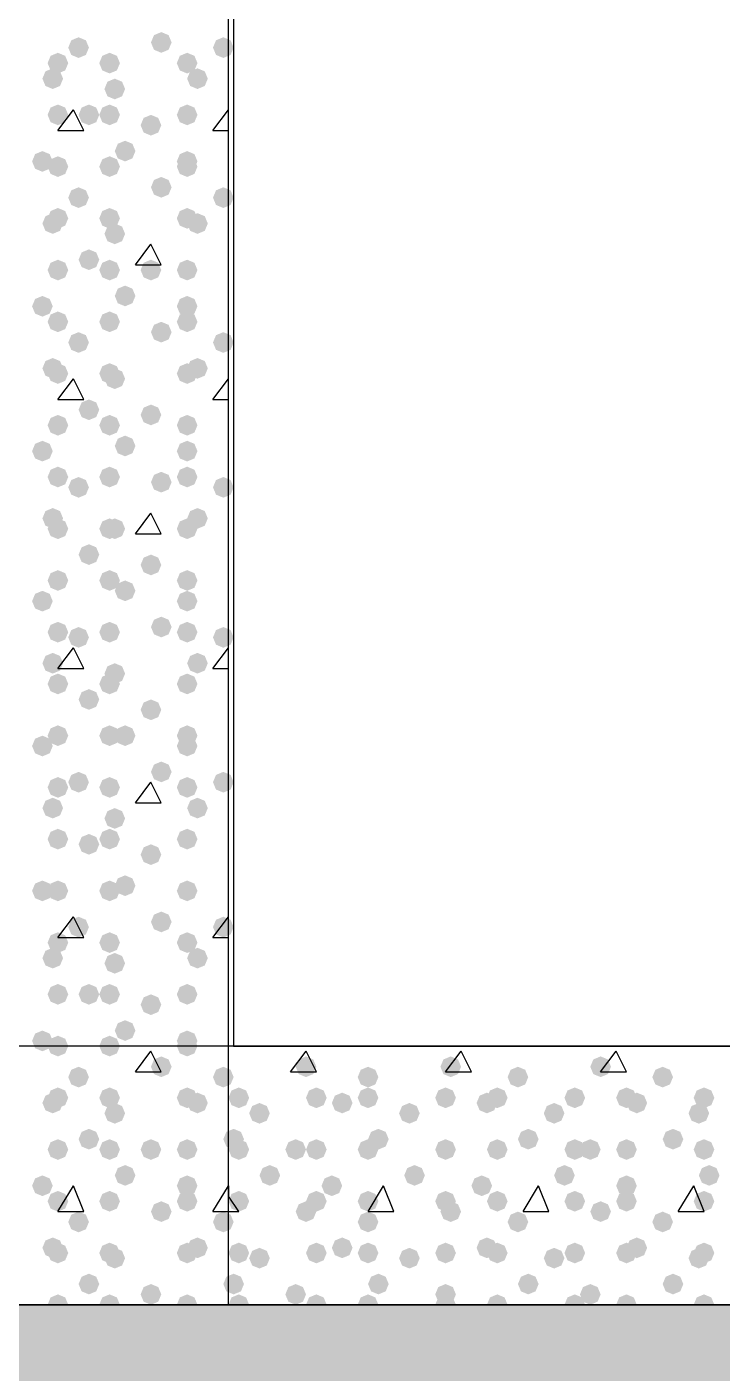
# Model space of a CAD drawing. Header units: millimetres. Extents: x 0 to 420, y 0 to 297.
# Drawn here: x 195.24 to 200.94, y 105.19 to 116.2 of the extents above; entities that cross this region are included whole.
import ezdxf

# ---------------------------------------------------------------- set-up
doc = ezdxf.new("R2010")
doc.units = ezdxf.units.MM
doc.layers.get('0').update_dxf_attribs({"linetype": 'CONTINUOUS'})

msp = doc.modelspace()

# ---------------------------------------------------------------- hatches: boundary and pattern name
at = {"true_color": 0x000008}
for points in [[(195.749333, 116.035667), (195.724463, 115.975871), (195.664667, 115.951), (195.604871, 115.975871), (195.58, 116.035667), (195.604871, 116.095462), (195.664667, 116.120333), (195.724462, 116.095463)], [(196.426667, 116.078), (196.401796, 116.018204), (196.342, 115.993333), (196.282204, 116.018204), (196.257333, 116.078), (196.282204, 116.137796), (196.342, 116.162667), (196.401796, 116.137796)], [(196.934667, 116.035667), (196.909796, 115.975871), (196.85, 115.951), (196.790204, 115.975871), (196.765333, 116.035667), (196.790204, 116.095462), (196.85, 116.120333), (196.909796, 116.095463)], [(195.58, 115.908667), (195.555129, 115.848871), (195.495333, 115.824), (195.435538, 115.848871), (195.410667, 115.908667), (195.435537, 115.968462), (195.495333, 115.993333), (195.555129, 115.968463)], [(196.003333, 115.908667), (195.978462, 115.848871), (195.918667, 115.824), (195.858871, 115.848871), (195.834, 115.908667), (195.858871, 115.968462), (195.918667, 115.993333), (195.978462, 115.968463)], [(196.638333, 115.908667), (196.613463, 115.848871), (196.553667, 115.824), (196.493871, 115.848871), (196.469, 115.908667), (196.493871, 115.968462), (196.553667, 115.993333), (196.613462, 115.968463)], [(195.537667, 115.781667), (195.512796, 115.721871), (195.453, 115.697), (195.393204, 115.721871), (195.368333, 115.781667), (195.393204, 115.841462), (195.453, 115.866333), (195.512796, 115.841463)], [(196.045667, 115.697), (196.020796, 115.637204), (195.961, 115.612333), (195.901204, 115.637204), (195.876333, 115.697), (195.901204, 115.756796), (195.961, 115.781667), (196.020796, 115.756796)], [(196.723, 115.781667), (196.698129, 115.721871), (196.638333, 115.697), (196.578537, 115.721871), (196.553667, 115.781667), (196.578537, 115.841462), (196.638333, 115.866333), (196.698129, 115.841463)], [(195.58, 115.485333), (195.555129, 115.425538), (195.495333, 115.400667), (195.435538, 115.425538), (195.410667, 115.485333), (195.435537, 115.545129), (195.495333, 115.57), (195.555129, 115.545129)], [(195.834, 115.485333), (195.809129, 115.425538), (195.749333, 115.400667), (195.689538, 115.425538), (195.664667, 115.485333), (195.689537, 115.545129), (195.749333, 115.57), (195.809129, 115.545129)], [(196.003333, 115.485333), (195.978462, 115.425538), (195.918667, 115.400667), (195.858871, 115.425538), (195.834, 115.485333), (195.858871, 115.545129), (195.918667, 115.57), (195.978462, 115.545129)], [(196.638333, 115.485333), (196.613463, 115.425538), (196.553667, 115.400667), (196.493871, 115.425538), (196.469, 115.485333), (196.493871, 115.545129), (196.553667, 115.57), (196.613462, 115.545129)], [(196.342, 115.400667), (196.317129, 115.340871), (196.257333, 115.316), (196.197538, 115.340871), (196.172667, 115.400667), (196.197537, 115.460462), (196.257333, 115.485333), (196.317129, 115.460463)], [(196.130333, 115.189), (196.105462, 115.129204), (196.045667, 115.104333), (195.985871, 115.129204), (195.961, 115.189), (195.985871, 115.248796), (196.045667, 115.273667), (196.105462, 115.248796)], [(195.453, 115.104333), (195.428129, 115.044537), (195.368333, 115.019667), (195.308538, 115.044537), (195.283667, 115.104333), (195.308537, 115.164129), (195.368333, 115.189), (195.428129, 115.164129)], [(195.58, 115.062), (195.555129, 115.002204), (195.495333, 114.977333), (195.435538, 115.002204), (195.410667, 115.062), (195.435537, 115.121796), (195.495333, 115.146667), (195.555129, 115.121796)], [(196.003333, 115.062), (195.978462, 115.002204), (195.918667, 114.977333), (195.858871, 115.002204), (195.834, 115.062), (195.858871, 115.121796), (195.918667, 115.146667), (195.978462, 115.121796)], [(196.638333, 115.104333), (196.613463, 115.044537), (196.553667, 115.019667), (196.493871, 115.044537), (196.469, 115.104333), (196.493871, 115.164129), (196.553667, 115.189), (196.613462, 115.164129)], [(196.638333, 115.062), (196.613463, 115.002204), (196.553667, 114.977333), (196.493871, 115.002204), (196.469, 115.062), (196.493871, 115.121796), (196.553667, 115.146667), (196.613462, 115.121796)], [(195.749333, 114.808), (195.724463, 114.748204), (195.664667, 114.723333), (195.604871, 114.748204), (195.58, 114.808), (195.604871, 114.867796), (195.664667, 114.892667), (195.724462, 114.867796)], [(196.426667, 114.892667), (196.401796, 114.832871), (196.342, 114.808), (196.282204, 114.832871), (196.257333, 114.892667), (196.282204, 114.952462), (196.342, 114.977333), (196.401796, 114.952463)], [(196.934667, 114.808), (196.909796, 114.748204), (196.85, 114.723333), (196.790204, 114.748204), (196.765333, 114.808), (196.790204, 114.867796), (196.85, 114.892667), (196.909796, 114.867796)], [(195.537667, 114.596333), (195.512796, 114.536537), (195.453, 114.511667), (195.393204, 114.536537), (195.368333, 114.596333), (195.393204, 114.656129), (195.453, 114.681), (195.512796, 114.656129)], [(195.58, 114.638667), (195.555129, 114.578871), (195.495333, 114.554), (195.435538, 114.578871), (195.410667, 114.638667), (195.435537, 114.698462), (195.495333, 114.723333), (195.555129, 114.698463)], [(196.003333, 114.638667), (195.978462, 114.578871), (195.918667, 114.554), (195.858871, 114.578871), (195.834, 114.638667), (195.858871, 114.698462), (195.918667, 114.723333), (195.978462, 114.698463)], [(196.638333, 114.638667), (196.613463, 114.578871), (196.553667, 114.554), (196.493871, 114.578871), (196.469, 114.638667), (196.493871, 114.698462), (196.553667, 114.723333), (196.613462, 114.698463)], [(196.723, 114.596333), (196.698129, 114.536537), (196.638333, 114.511667), (196.578537, 114.536537), (196.553667, 114.596333), (196.578537, 114.656129), (196.638333, 114.681), (196.698129, 114.656129)], [(196.045667, 114.511667), (196.020796, 114.451871), (195.961, 114.427), (195.901204, 114.451871), (195.876333, 114.511667), (195.901204, 114.571462), (195.961, 114.596333), (196.020796, 114.571463)], [(195.834, 114.3), (195.809129, 114.240204), (195.749333, 114.215333), (195.689538, 114.240204), (195.664667, 114.3), (195.689537, 114.359796), (195.749333, 114.384667), (195.809129, 114.359796)], [(195.58, 114.215333), (195.555129, 114.155538), (195.495333, 114.130667), (195.435538, 114.155538), (195.410667, 114.215333), (195.435537, 114.275129), (195.495333, 114.3), (195.555129, 114.275129)], [(196.003333, 114.215333), (195.978462, 114.155538), (195.918667, 114.130667), (195.858871, 114.155538), (195.834, 114.215333), (195.858871, 114.275129), (195.918667, 114.3), (195.978462, 114.275129)], [(196.342, 114.215333), (196.317129, 114.155538), (196.257333, 114.130667), (196.197538, 114.155538), (196.172667, 114.215333), (196.197537, 114.275129), (196.257333, 114.3), (196.317129, 114.275129)], [(196.638333, 114.215333), (196.613463, 114.155538), (196.553667, 114.130667), (196.493871, 114.155538), (196.469, 114.215333), (196.493871, 114.275129), (196.553667, 114.3), (196.613462, 114.275129)], [(196.130333, 114.003667), (196.105462, 113.943871), (196.045667, 113.919), (195.985871, 113.943871), (195.961, 114.003667), (195.985871, 114.063462), (196.045667, 114.088333), (196.105462, 114.063463)], [(195.453, 113.919), (195.428129, 113.859204), (195.368333, 113.834333), (195.308538, 113.859204), (195.283667, 113.919), (195.308537, 113.978796), (195.368333, 114.003667), (195.428129, 113.978796)], [(196.638333, 113.919), (196.613463, 113.859204), (196.553667, 113.834333), (196.493871, 113.859204), (196.469, 113.919), (196.493871, 113.978796), (196.553667, 114.003667), (196.613462, 113.978796)], [(195.58, 113.792), (195.555129, 113.732204), (195.495333, 113.707333), (195.435538, 113.732204), (195.410667, 113.792), (195.435537, 113.851796), (195.495333, 113.876667), (195.555129, 113.851796)], [(196.003333, 113.792), (195.978462, 113.732204), (195.918667, 113.707333), (195.858871, 113.732204), (195.834, 113.792), (195.858871, 113.851796), (195.918667, 113.876667), (195.978462, 113.851796)], [(196.426667, 113.707333), (196.401796, 113.647538), (196.342, 113.622667), (196.282204, 113.647538), (196.257333, 113.707333), (196.282204, 113.767129), (196.342, 113.792), (196.401796, 113.767129)], [(196.638333, 113.792), (196.613463, 113.732204), (196.553667, 113.707333), (196.493871, 113.732204), (196.469, 113.792), (196.493871, 113.851796), (196.553667, 113.876667), (196.613462, 113.851796)], [(195.749333, 113.622667), (195.724463, 113.562871), (195.664667, 113.538), (195.604871, 113.562871), (195.58, 113.622667), (195.604871, 113.682462), (195.664667, 113.707333), (195.724462, 113.682463)], [(196.934667, 113.622667), (196.909796, 113.562871), (196.85, 113.538), (196.790204, 113.562871), (196.765333, 113.622667), (196.790204, 113.682462), (196.85, 113.707333), (196.909796, 113.682463)], [(195.537667, 113.411), (195.512796, 113.351204), (195.453, 113.326333), (195.393204, 113.351204), (195.368333, 113.411), (195.393204, 113.470796), (195.453, 113.495667), (195.512796, 113.470796)], [(196.723, 113.411), (196.698129, 113.351204), (196.638333, 113.326333), (196.578537, 113.351204), (196.553667, 113.411), (196.578537, 113.470796), (196.638333, 113.495667), (196.698129, 113.470796)], [(195.58, 113.368667), (195.555129, 113.308871), (195.495333, 113.284), (195.435538, 113.308871), (195.410667, 113.368667), (195.435537, 113.428462), (195.495333, 113.453333), (195.555129, 113.428463)], [(196.003333, 113.368667), (195.978462, 113.308871), (195.918667, 113.284), (195.858871, 113.308871), (195.834, 113.368667), (195.858871, 113.428462), (195.918667, 113.453333), (195.978462, 113.428463)], [(196.045667, 113.326333), (196.020796, 113.266537), (195.961, 113.241667), (195.901204, 113.266537), (195.876333, 113.326333), (195.901204, 113.386129), (195.961, 113.411), (196.020796, 113.386129)], [(196.638333, 113.368667), (196.613463, 113.308871), (196.553667, 113.284), (196.493871, 113.308871), (196.469, 113.368667), (196.493871, 113.428462), (196.553667, 113.453333), (196.613462, 113.428463)], [(195.834, 113.072333), (195.809129, 113.012538), (195.749333, 112.987667), (195.689538, 113.012538), (195.664667, 113.072333), (195.689537, 113.132129), (195.749333, 113.157), (195.809129, 113.132129)], [(195.58, 112.945333), (195.555129, 112.885538), (195.495333, 112.860667), (195.435538, 112.885538), (195.410667, 112.945333), (195.435537, 113.005129), (195.495333, 113.03), (195.555129, 113.005129)], [(196.003333, 112.945333), (195.978462, 112.885538), (195.918667, 112.860667), (195.858871, 112.885538), (195.834, 112.945333), (195.858871, 113.005129), (195.918667, 113.03), (195.978462, 113.005129)], [(196.342, 113.03), (196.317129, 112.970204), (196.257333, 112.945333), (196.197538, 112.970204), (196.172667, 113.03), (196.197537, 113.089796), (196.257333, 113.114667), (196.317129, 113.089796)], [(196.638333, 112.945333), (196.613463, 112.885538), (196.553667, 112.860667), (196.493871, 112.885538), (196.469, 112.945333), (196.493871, 113.005129), (196.553667, 113.03), (196.613462, 113.005129)], [(195.453, 112.733667), (195.428129, 112.673871), (195.368333, 112.649), (195.308538, 112.673871), (195.283667, 112.733667), (195.308537, 112.793462), (195.368333, 112.818333), (195.428129, 112.793463)], [(196.130333, 112.776), (196.105462, 112.716204), (196.045667, 112.691333), (195.985871, 112.716204), (195.961, 112.776), (195.985871, 112.835796), (196.045667, 112.860667), (196.105462, 112.835796)], [(196.638333, 112.733667), (196.613463, 112.673871), (196.553667, 112.649), (196.493871, 112.673871), (196.469, 112.733667), (196.493871, 112.793462), (196.553667, 112.818333), (196.613462, 112.793463)], [(195.58, 112.522), (195.555129, 112.462204), (195.495333, 112.437333), (195.435538, 112.462204), (195.410667, 112.522), (195.435537, 112.581796), (195.495333, 112.606667), (195.555129, 112.581796)], [(196.003333, 112.522), (195.978462, 112.462204), (195.918667, 112.437333), (195.858871, 112.462204), (195.834, 112.522), (195.858871, 112.581796), (195.918667, 112.606667), (195.978462, 112.581796)], [(196.638333, 112.522), (196.613463, 112.462204), (196.553667, 112.437333), (196.493871, 112.462204), (196.469, 112.522), (196.493871, 112.581796), (196.553667, 112.606667), (196.613462, 112.581796)], [(195.749333, 112.437333), (195.724463, 112.377537), (195.664667, 112.352667), (195.604871, 112.377537), (195.58, 112.437333), (195.604871, 112.497129), (195.664667, 112.522), (195.724462, 112.497129)], [(196.426667, 112.479667), (196.401796, 112.419871), (196.342, 112.395), (196.282204, 112.419871), (196.257333, 112.479667), (196.282204, 112.539462), (196.342, 112.564333), (196.401796, 112.539463)], [(196.934667, 112.437333), (196.909796, 112.377537), (196.85, 112.352667), (196.790204, 112.377537), (196.765333, 112.437333), (196.790204, 112.497129), (196.85, 112.522), (196.909796, 112.497129)], [(195.537667, 112.183333), (195.512796, 112.123538), (195.453, 112.098667), (195.393204, 112.123538), (195.368333, 112.183333), (195.393204, 112.243129), (195.453, 112.268), (195.512796, 112.243129)], [(196.723, 112.183333), (196.698129, 112.123538), (196.638333, 112.098667), (196.578537, 112.123538), (196.553667, 112.183333), (196.578537, 112.243129), (196.638333, 112.268), (196.698129, 112.243129)], [(195.58, 112.098667), (195.555129, 112.038871), (195.495333, 112.014), (195.435538, 112.038871), (195.410667, 112.098667), (195.435537, 112.158462), (195.495333, 112.183333), (195.555129, 112.158463)], [(196.003333, 112.098667), (195.978462, 112.038871), (195.918667, 112.014), (195.858871, 112.038871), (195.834, 112.098667), (195.858871, 112.158462), (195.918667, 112.183333), (195.978462, 112.158463)], [(196.045667, 112.098667), (196.020796, 112.038871), (195.961, 112.014), (195.901204, 112.038871), (195.876333, 112.098667), (195.901204, 112.158462), (195.961, 112.183333), (196.020796, 112.158463)], [(196.638333, 112.098667), (196.613463, 112.038871), (196.553667, 112.014), (196.493871, 112.038871), (196.469, 112.098667), (196.493871, 112.158462), (196.553667, 112.183333), (196.613462, 112.158463)], [(195.834, 111.887), (195.809129, 111.827204), (195.749333, 111.802333), (195.689538, 111.827204), (195.664667, 111.887), (195.689537, 111.946796), (195.749333, 111.971667), (195.809129, 111.946796)], [(196.342, 111.802333), (196.317129, 111.742537), (196.257333, 111.717667), (196.197538, 111.742537), (196.172667, 111.802333), (196.197537, 111.862129), (196.257333, 111.887), (196.317129, 111.862129)], [(195.58, 111.675333), (195.555129, 111.615538), (195.495333, 111.590667), (195.435538, 111.615538), (195.410667, 111.675333), (195.435537, 111.735129), (195.495333, 111.76), (195.555129, 111.735129)], [(196.003333, 111.675333), (195.978462, 111.615538), (195.918667, 111.590667), (195.858871, 111.615538), (195.834, 111.675333), (195.858871, 111.735129), (195.918667, 111.76), (195.978462, 111.735129)], [(196.638333, 111.675333), (196.613463, 111.615538), (196.553667, 111.590667), (196.493871, 111.615538), (196.469, 111.675333), (196.493871, 111.735129), (196.553667, 111.76), (196.613462, 111.735129)], [(195.453, 111.506), (195.428129, 111.446204), (195.368333, 111.421333), (195.308538, 111.446204), (195.283667, 111.506), (195.308537, 111.565796), (195.368333, 111.590667), (195.428129, 111.565796)], [(196.130333, 111.590667), (196.105462, 111.530871), (196.045667, 111.506), (195.985871, 111.530871), (195.961, 111.590667), (195.985871, 111.650462), (196.045667, 111.675333), (196.105462, 111.650463)], [(196.638333, 111.506), (196.613463, 111.446204), (196.553667, 111.421333), (196.493871, 111.446204), (196.469, 111.506), (196.493871, 111.565796), (196.553667, 111.590667), (196.613462, 111.565796)], [(196.426667, 111.294333), (196.401796, 111.234537), (196.342, 111.209667), (196.282204, 111.234537), (196.257333, 111.294333), (196.282204, 111.354129), (196.342, 111.379), (196.401796, 111.354129)], [(195.58, 111.252), (195.555129, 111.192204), (195.495333, 111.167333), (195.435538, 111.192204), (195.410667, 111.252), (195.435537, 111.311796), (195.495333, 111.336667), (195.555129, 111.311796)], [(195.749333, 111.209667), (195.724463, 111.149871), (195.664667, 111.125), (195.604871, 111.149871), (195.58, 111.209667), (195.604871, 111.269462), (195.664667, 111.294333), (195.724462, 111.269463)], [(196.003333, 111.252), (195.978462, 111.192204), (195.918667, 111.167333), (195.858871, 111.192204), (195.834, 111.252), (195.858871, 111.311796), (195.918667, 111.336667), (195.978462, 111.311796)], [(196.638333, 111.252), (196.613463, 111.192204), (196.553667, 111.167333), (196.493871, 111.192204), (196.469, 111.252), (196.493871, 111.311796), (196.553667, 111.336667), (196.613462, 111.311796)], [(196.934667, 111.209667), (196.909796, 111.149871), (196.85, 111.125), (196.790204, 111.149871), (196.765333, 111.209667), (196.790204, 111.269462), (196.85, 111.294333), (196.909796, 111.269463)], [(195.537667, 110.998), (195.512796, 110.938204), (195.453, 110.913333), (195.393204, 110.938204), (195.368333, 110.998), (195.393204, 111.057796), (195.453, 111.082667), (195.512796, 111.057796)], [(196.723, 110.998), (196.698129, 110.938204), (196.638333, 110.913333), (196.578537, 110.938204), (196.553667, 110.998), (196.578537, 111.057796), (196.638333, 111.082667), (196.698129, 111.057796)], [(196.045667, 110.913333), (196.020796, 110.853537), (195.961, 110.828667), (195.901204, 110.853537), (195.876333, 110.913333), (195.901204, 110.973129), (195.961, 110.998), (196.020796, 110.973129)], [(195.58, 110.828667), (195.555129, 110.768871), (195.495333, 110.744), (195.435538, 110.768871), (195.410667, 110.828667), (195.435537, 110.888462), (195.495333, 110.913333), (195.555129, 110.888463)], [(196.003333, 110.828667), (195.978462, 110.768871), (195.918667, 110.744), (195.858871, 110.768871), (195.834, 110.828667), (195.858871, 110.888462), (195.918667, 110.913333), (195.978462, 110.888463)], [(196.638333, 110.828667), (196.613463, 110.768871), (196.553667, 110.744), (196.493871, 110.768871), (196.469, 110.828667), (196.493871, 110.888462), (196.553667, 110.913333), (196.613462, 110.888463)], [(195.834, 110.701667), (195.809129, 110.641871), (195.749333, 110.617), (195.689538, 110.641871), (195.664667, 110.701667), (195.689537, 110.761462), (195.749333, 110.786333), (195.809129, 110.761463)], [(196.342, 110.617), (196.317129, 110.557204), (196.257333, 110.532333), (196.197538, 110.557204), (196.172667, 110.617), (196.197537, 110.676796), (196.257333, 110.701667), (196.317129, 110.676796)], [(195.58, 110.405333), (195.555129, 110.345538), (195.495333, 110.320667), (195.435538, 110.345538), (195.410667, 110.405333), (195.435537, 110.465129), (195.495333, 110.49), (195.555129, 110.465129)], [(196.003333, 110.405333), (195.978462, 110.345538), (195.918667, 110.320667), (195.858871, 110.345538), (195.834, 110.405333), (195.858871, 110.465129), (195.918667, 110.49), (195.978462, 110.465129)], [(196.130333, 110.405333), (196.105462, 110.345538), (196.045667, 110.320667), (195.985871, 110.345538), (195.961, 110.405333), (195.985871, 110.465129), (196.045667, 110.49), (196.105462, 110.465129)], [(196.638333, 110.405333), (196.613463, 110.345538), (196.553667, 110.320667), (196.493871, 110.345538), (196.469, 110.405333), (196.493871, 110.465129), (196.553667, 110.49), (196.613462, 110.465129)], [(195.453, 110.320667), (195.428129, 110.260871), (195.368333, 110.236), (195.308538, 110.260871), (195.283667, 110.320667), (195.308537, 110.380462), (195.368333, 110.405333), (195.428129, 110.380463)], [(196.638333, 110.320667), (196.613463, 110.260871), (196.553667, 110.236), (196.493871, 110.260871), (196.469, 110.320667), (196.493871, 110.380462), (196.553667, 110.405333), (196.613462, 110.380463)], [(196.426667, 110.109), (196.401796, 110.049204), (196.342, 110.024333), (196.282204, 110.049204), (196.257333, 110.109), (196.282204, 110.168796), (196.342, 110.193667), (196.401796, 110.168796)], [(195.58, 109.982), (195.555129, 109.922204), (195.495333, 109.897333), (195.435538, 109.922204), (195.410667, 109.982), (195.435537, 110.041796), (195.495333, 110.066667), (195.555129, 110.041796)], [(195.749333, 110.024333), (195.724463, 109.964537), (195.664667, 109.939667), (195.604871, 109.964537), (195.58, 110.024333), (195.604871, 110.084129), (195.664667, 110.109), (195.724462, 110.084129)], [(196.003333, 109.982), (195.978462, 109.922204), (195.918667, 109.897333), (195.858871, 109.922204), (195.834, 109.982), (195.858871, 110.041796), (195.918667, 110.066667), (195.978462, 110.041796)], [(196.638333, 109.982), (196.613463, 109.922204), (196.553667, 109.897333), (196.493871, 109.922204), (196.469, 109.982), (196.493871, 110.041796), (196.553667, 110.066667), (196.613462, 110.041796)], [(196.934667, 110.024333), (196.909796, 109.964537), (196.85, 109.939667), (196.790204, 109.964537), (196.765333, 110.024333), (196.790204, 110.084129), (196.85, 110.109), (196.909796, 110.084129)], [(195.537667, 109.812667), (195.512796, 109.752871), (195.453, 109.728), (195.393204, 109.752871), (195.368333, 109.812667), (195.393204, 109.872462), (195.453, 109.897333), (195.512796, 109.872463)], [(196.723, 109.812667), (196.698129, 109.752871), (196.638333, 109.728), (196.578537, 109.752871), (196.553667, 109.812667), (196.578537, 109.872462), (196.638333, 109.897333), (196.698129, 109.872463)], [(196.045667, 109.728), (196.020796, 109.668204), (195.961, 109.643333), (195.901204, 109.668204), (195.876333, 109.728), (195.901204, 109.787796), (195.961, 109.812667), (196.020796, 109.787796)], [(195.58, 109.558667), (195.555129, 109.498871), (195.495333, 109.474), (195.435538, 109.498871), (195.410667, 109.558667), (195.435537, 109.618462), (195.495333, 109.643333), (195.555129, 109.618463)], [(196.003333, 109.558667), (195.978462, 109.498871), (195.918667, 109.474), (195.858871, 109.498871), (195.834, 109.558667), (195.858871, 109.618462), (195.918667, 109.643333), (195.978462, 109.618463)], [(196.638333, 109.558667), (196.613463, 109.498871), (196.553667, 109.474), (196.493871, 109.498871), (196.469, 109.558667), (196.493871, 109.618462), (196.553667, 109.643333), (196.613462, 109.618463)], [(195.834, 109.516333), (195.809129, 109.456537), (195.749333, 109.431667), (195.689538, 109.456537), (195.664667, 109.516333), (195.689537, 109.576129), (195.749333, 109.601), (195.809129, 109.576129)], [(196.342, 109.431667), (196.317129, 109.371871), (196.257333, 109.347), (196.197538, 109.371871), (196.172667, 109.431667), (196.197537, 109.491462), (196.257333, 109.516333), (196.317129, 109.491463)], [(195.453, 109.135333), (195.428129, 109.075538), (195.368333, 109.050667), (195.308538, 109.075538), (195.283667, 109.135333), (195.308537, 109.195129), (195.368333, 109.22), (195.428129, 109.195129)], [(195.58, 109.135333), (195.555129, 109.075538), (195.495333, 109.050667), (195.435538, 109.075538), (195.410667, 109.135333), (195.435537, 109.195129), (195.495333, 109.22), (195.555129, 109.195129)], [(196.003333, 109.135333), (195.978462, 109.075538), (195.918667, 109.050667), (195.858871, 109.075538), (195.834, 109.135333), (195.858871, 109.195129), (195.918667, 109.22), (195.978462, 109.195129)], [(196.130333, 109.177667), (196.105462, 109.117871), (196.045667, 109.093), (195.985871, 109.117871), (195.961, 109.177667), (195.985871, 109.237462), (196.045667, 109.262333), (196.105462, 109.237463)], [(196.638333, 109.135333), (196.613463, 109.075538), (196.553667, 109.050667), (196.493871, 109.075538), (196.469, 109.135333), (196.493871, 109.195129), (196.553667, 109.22), (196.613462, 109.195129)], [(196.638333, 109.135333), (196.613463, 109.075538), (196.553667, 109.050667), (196.493871, 109.075538), (196.469, 109.135333), (196.493871, 109.195129), (196.553667, 109.22), (196.613462, 109.195129)], [(196.426667, 108.881333), (196.401796, 108.821537), (196.342, 108.796667), (196.282204, 108.821537), (196.257333, 108.881333), (196.282204, 108.941129), (196.342, 108.966), (196.401796, 108.941129)], [(195.749333, 108.839), (195.724463, 108.779204), (195.664667, 108.754333), (195.604871, 108.779204), (195.58, 108.839), (195.604871, 108.898796), (195.664667, 108.923667), (195.724462, 108.898796)], [(196.934667, 108.839), (196.909796, 108.779204), (196.85, 108.754333), (196.790204, 108.779204), (196.765333, 108.839), (196.790204, 108.898796), (196.85, 108.923667), (196.909796, 108.898796)], [(195.58, 108.712), (195.555129, 108.652204), (195.495333, 108.627333), (195.435538, 108.652204), (195.410667, 108.712), (195.435537, 108.771796), (195.495333, 108.796667), (195.555129, 108.771796)], [(196.003333, 108.712), (195.978462, 108.652204), (195.918667, 108.627333), (195.858871, 108.652204), (195.834, 108.712), (195.858871, 108.771796), (195.918667, 108.796667), (195.978462, 108.771796)], [(196.638333, 108.712), (196.613463, 108.652204), (196.553667, 108.627333), (196.493871, 108.652204), (196.469, 108.712), (196.493871, 108.771796), (196.553667, 108.796667), (196.613462, 108.771796)], [(195.537667, 108.585), (195.512796, 108.525204), (195.453, 108.500333), (195.393204, 108.525204), (195.368333, 108.585), (195.393204, 108.644796), (195.453, 108.669667), (195.512796, 108.644796)], [(196.045667, 108.542667), (196.020796, 108.482871), (195.961, 108.458), (195.901204, 108.482871), (195.876333, 108.542667), (195.901204, 108.602462), (195.961, 108.627333), (196.020796, 108.602463)], [(196.723, 108.585), (196.698129, 108.525204), (196.638333, 108.500333), (196.578537, 108.525204), (196.553667, 108.585), (196.578537, 108.644796), (196.638333, 108.669667), (196.698129, 108.644796)], [(195.58, 108.288667), (195.555129, 108.228871), (195.495333, 108.204), (195.435538, 108.228871), (195.410667, 108.288667), (195.435537, 108.348462), (195.495333, 108.373333), (195.555129, 108.348463)], [(195.834, 108.288667), (195.809129, 108.228871), (195.749333, 108.204), (195.689538, 108.228871), (195.664667, 108.288667), (195.689537, 108.348462), (195.749333, 108.373333), (195.809129, 108.348463)], [(196.003333, 108.288667), (195.978462, 108.228871), (195.918667, 108.204), (195.858871, 108.228871), (195.834, 108.288667), (195.858871, 108.348462), (195.918667, 108.373333), (195.978462, 108.348463)], [(196.342, 108.204), (196.317129, 108.144204), (196.257333, 108.119333), (196.197538, 108.144204), (196.172667, 108.204), (196.197537, 108.263796), (196.257333, 108.288667), (196.317129, 108.263796)], [(196.638333, 108.288667), (196.613463, 108.228871), (196.553667, 108.204), (196.493871, 108.228871), (196.469, 108.288667), (196.493871, 108.348462), (196.553667, 108.373333), (196.613462, 108.348463)], [(196.130333, 107.992333), (196.105462, 107.932538), (196.045667, 107.907667), (195.985871, 107.932538), (195.961, 107.992333), (195.985871, 108.052129), (196.045667, 108.077), (196.105462, 108.052129)], [(195.453, 107.907667), (195.428129, 107.847871), (195.368333, 107.823), (195.308538, 107.847871), (195.283667, 107.907667), (195.308537, 107.967462), (195.368333, 107.992333), (195.428129, 107.967463)], [(196.638333, 107.907667), (196.613463, 107.847871), (196.553667, 107.823), (196.493871, 107.847871), (196.469, 107.907667), (196.493871, 107.967462), (196.553667, 107.992333), (196.613462, 107.967463)], [(195.58, 107.865333), (195.555129, 107.805538), (195.495333, 107.780667), (195.435538, 107.805538), (195.410667, 107.865333), (195.435537, 107.925129), (195.495333, 107.95), (195.555129, 107.925129)], [(196.003333, 107.865333), (195.978462, 107.805538), (195.918667, 107.780667), (195.858871, 107.805538), (195.834, 107.865333), (195.858871, 107.925129), (195.918667, 107.95), (195.978462, 107.925129)], [(196.638333, 107.865333), (196.613463, 107.805538), (196.553667, 107.780667), (196.493871, 107.805538), (196.469, 107.865333), (196.493871, 107.925129), (196.553667, 107.95), (196.613462, 107.925129)], [(197.612, 107.696), (197.587129, 107.636204), (197.527333, 107.611333), (197.467537, 107.636204), (197.442667, 107.696), (197.467537, 107.755796), (197.527333, 107.780667), (197.587129, 107.755796)], [(198.797333, 107.696), (198.772462, 107.636204), (198.712667, 107.611333), (198.652871, 107.636204), (198.628, 107.696), (198.652871, 107.755796), (198.712667, 107.780667), (198.772462, 107.755796)], [(200.025, 107.696), (200.000129, 107.636204), (199.940333, 107.611333), (199.880538, 107.636204), (199.855667, 107.696), (199.880537, 107.755796), (199.940333, 107.780667), (200.000129, 107.755796)], [(198.12, 107.611333), (198.095129, 107.551537), (198.035333, 107.526667), (197.975538, 107.551537), (197.950667, 107.611333), (197.975537, 107.671129), (198.035333, 107.696), (198.095129, 107.671129)], [(199.347667, 107.611333), (199.322796, 107.551537), (199.263, 107.526667), (199.203204, 107.551537), (199.178333, 107.611333), (199.203204, 107.671129), (199.263, 107.696), (199.322796, 107.671129)], [(200.533, 107.611333), (200.508129, 107.551537), (200.448333, 107.526667), (200.388537, 107.551537), (200.363667, 107.611333), (200.388537, 107.671129), (200.448333, 107.696), (200.508129, 107.671129)], [(197.061667, 107.442), (197.036796, 107.382204), (196.977, 107.357333), (196.917204, 107.382204), (196.892333, 107.442), (196.917204, 107.501796), (196.977, 107.526667), (197.036796, 107.501796)], [(197.696667, 107.442), (197.671796, 107.382204), (197.612, 107.357333), (197.552204, 107.382204), (197.527333, 107.442), (197.552204, 107.501796), (197.612, 107.526667), (197.671796, 107.501796)], [(198.12, 107.442), (198.095129, 107.382204), (198.035333, 107.357333), (197.975538, 107.382204), (197.950667, 107.442), (197.975537, 107.501796), (198.035333, 107.526667), (198.095129, 107.501796)], [(198.755, 107.442), (198.730129, 107.382204), (198.670333, 107.357333), (198.610538, 107.382204), (198.585667, 107.442), (198.610537, 107.501796), (198.670333, 107.526667), (198.730129, 107.501796)], [(199.178333, 107.442), (199.153462, 107.382204), (199.093667, 107.357333), (199.033871, 107.382204), (199.009, 107.442), (199.033871, 107.501796), (199.093667, 107.526667), (199.153462, 107.501796)], [(199.813333, 107.442), (199.788462, 107.382204), (199.728667, 107.357333), (199.668871, 107.382204), (199.644, 107.442), (199.668871, 107.501796), (199.728667, 107.526667), (199.788462, 107.501796)], [(200.236667, 107.442), (200.211796, 107.382204), (200.152, 107.357333), (200.092204, 107.382204), (200.067333, 107.442), (200.092204, 107.501796), (200.152, 107.526667), (200.211796, 107.501796)], [(200.871667, 107.442), (200.846796, 107.382204), (200.787, 107.357333), (200.727204, 107.382204), (200.702333, 107.442), (200.727204, 107.501796), (200.787, 107.526667), (200.846796, 107.501796)], [(197.908333, 107.399667), (197.883463, 107.339871), (197.823667, 107.315), (197.763871, 107.339871), (197.739, 107.399667), (197.763871, 107.459462), (197.823667, 107.484333), (197.883462, 107.459463)], [(199.093667, 107.399667), (199.068796, 107.339871), (199.009, 107.315), (198.949204, 107.339871), (198.924333, 107.399667), (198.949204, 107.459462), (199.009, 107.484333), (199.068796, 107.459463)], [(200.321333, 107.399667), (200.296462, 107.339871), (200.236667, 107.315), (200.176871, 107.339871), (200.152, 107.399667), (200.176871, 107.459462), (200.236667, 107.484333), (200.296462, 107.459463)], [(197.231, 107.315), (197.206129, 107.255204), (197.146333, 107.230333), (197.086538, 107.255204), (197.061667, 107.315), (197.086537, 107.374796), (197.146333, 107.399667), (197.206129, 107.374796)], [(198.458667, 107.315), (198.433796, 107.255204), (198.374, 107.230333), (198.314204, 107.255204), (198.289333, 107.315), (198.314204, 107.374796), (198.374, 107.399667), (198.433796, 107.374796)], [(199.644, 107.315), (199.619129, 107.255204), (199.559333, 107.230333), (199.499538, 107.255204), (199.474667, 107.315), (199.499537, 107.374796), (199.559333, 107.399667), (199.619129, 107.374796)], [(200.829333, 107.315), (200.804463, 107.255204), (200.744667, 107.230333), (200.684871, 107.255204), (200.66, 107.315), (200.684871, 107.374796), (200.744667, 107.399667), (200.804462, 107.374796)], [(197.019333, 107.103333), (196.994463, 107.043538), (196.934667, 107.018667), (196.874871, 107.043538), (196.85, 107.103333), (196.874871, 107.163129), (196.934667, 107.188), (196.994462, 107.163129)], [(198.204667, 107.103333), (198.179796, 107.043538), (198.12, 107.018667), (198.060204, 107.043538), (198.035333, 107.103333), (198.060204, 107.163129), (198.12, 107.188), (198.179796, 107.163129)], [(199.432333, 107.103333), (199.407462, 107.043538), (199.347667, 107.018667), (199.287871, 107.043538), (199.263, 107.103333), (199.287871, 107.163129), (199.347667, 107.188), (199.407462, 107.163129)], [(200.617667, 107.103333), (200.592796, 107.043538), (200.533, 107.018667), (200.473204, 107.043538), (200.448333, 107.103333), (200.473204, 107.163129), (200.533, 107.188), (200.592796, 107.163129)], [(197.061667, 107.018667), (197.036796, 106.958871), (196.977, 106.934), (196.917204, 106.958871), (196.892333, 107.018667), (196.917204, 107.078462), (196.977, 107.103333), (197.036796, 107.078463)], [(197.527333, 107.018667), (197.502462, 106.958871), (197.442667, 106.934), (197.382871, 106.958871), (197.358, 107.018667), (197.382871, 107.078462), (197.442667, 107.103333), (197.502462, 107.078463)], [(197.696667, 107.018667), (197.671796, 106.958871), (197.612, 106.934), (197.552204, 106.958871), (197.527333, 107.018667), (197.552204, 107.078462), (197.612, 107.103333), (197.671796, 107.078463)], [(198.12, 107.018667), (198.095129, 106.958871), (198.035333, 106.934), (197.975538, 106.958871), (197.950667, 107.018667), (197.975537, 107.078462), (198.035333, 107.103333), (198.095129, 107.078463)], [(198.755, 107.018667), (198.730129, 106.958871), (198.670333, 106.934), (198.610538, 106.958871), (198.585667, 107.018667), (198.610537, 107.078462), (198.670333, 107.103333), (198.730129, 107.078463)], [(198.755, 107.018667), (198.730129, 106.958871), (198.670333, 106.934), (198.610538, 106.958871), (198.585667, 107.018667), (198.610537, 107.078462), (198.670333, 107.103333), (198.730129, 107.078463)], [(199.178333, 107.018667), (199.153462, 106.958871), (199.093667, 106.934), (199.033871, 106.958871), (199.009, 107.018667), (199.033871, 107.078462), (199.093667, 107.103333), (199.153462, 107.078463)], [(199.813333, 107.018667), (199.788462, 106.958871), (199.728667, 106.934), (199.668871, 106.958871), (199.644, 107.018667), (199.668871, 107.078462), (199.728667, 107.103333), (199.788462, 107.078463)], [(199.940333, 107.018667), (199.915462, 106.958871), (199.855667, 106.934), (199.795871, 106.958871), (199.771, 107.018667), (199.795871, 107.078462), (199.855667, 107.103333), (199.915462, 107.078463)], [(200.236667, 107.018667), (200.211796, 106.958871), (200.152, 106.934), (200.092204, 106.958871), (200.067333, 107.018667), (200.092204, 107.078462), (200.152, 107.103333), (200.211796, 107.078463)], [(200.871667, 107.018667), (200.846796, 106.958871), (200.787, 106.934), (200.727204, 106.958871), (200.702333, 107.018667), (200.727204, 107.078462), (200.787, 107.103333), (200.846796, 107.078463)], [(197.315667, 106.807), (197.290796, 106.747204), (197.231, 106.722333), (197.171204, 106.747204), (197.146333, 106.807), (197.171204, 106.866796), (197.231, 106.891667), (197.290796, 106.866796)], [(198.501, 106.807), (198.476129, 106.747204), (198.416333, 106.722333), (198.356538, 106.747204), (198.331667, 106.807), (198.356537, 106.866796), (198.416333, 106.891667), (198.476129, 106.866796)], [(199.728667, 106.807), (199.703796, 106.747204), (199.644, 106.722333), (199.584204, 106.747204), (199.559333, 106.807), (199.584204, 106.866796), (199.644, 106.891667), (199.703796, 106.866796)], [(200.914, 106.807), (200.889129, 106.747204), (200.829333, 106.722333), (200.769538, 106.747204), (200.744667, 106.807), (200.769537, 106.866796), (200.829333, 106.891667), (200.889129, 106.866796)], [(197.823667, 106.722333), (197.798796, 106.662537), (197.739, 106.637667), (197.679204, 106.662537), (197.654333, 106.722333), (197.679204, 106.782129), (197.739, 106.807), (197.798796, 106.782129)], [(199.051333, 106.722333), (199.026462, 106.662537), (198.966667, 106.637667), (198.906871, 106.662537), (198.882, 106.722333), (198.906871, 106.782129), (198.966667, 106.807), (199.026462, 106.782129)], [(200.236667, 106.722333), (200.211796, 106.662537), (200.152, 106.637667), (200.092204, 106.662537), (200.067333, 106.722333), (200.092204, 106.782129), (200.152, 106.807), (200.211796, 106.782129)], [(197.061667, 106.595333), (197.036796, 106.535538), (196.977, 106.510667), (196.917204, 106.535538), (196.892333, 106.595333), (196.917204, 106.655129), (196.977, 106.68), (197.036796, 106.655129)], [(197.696667, 106.595333), (197.671796, 106.535538), (197.612, 106.510667), (197.552204, 106.535538), (197.527333, 106.595333), (197.552204, 106.655129), (197.612, 106.68), (197.671796, 106.655129)], [(198.12, 106.595333), (198.095129, 106.535538), (198.035333, 106.510667), (197.975538, 106.535538), (197.950667, 106.595333), (197.975537, 106.655129), (198.035333, 106.68), (198.095129, 106.655129)], [(198.755, 106.595333), (198.730129, 106.535538), (198.670333, 106.510667), (198.610538, 106.535538), (198.585667, 106.595333), (198.610537, 106.655129), (198.670333, 106.68), (198.730129, 106.655129)], [(199.178333, 106.595333), (199.153462, 106.535538), (199.093667, 106.510667), (199.033871, 106.535538), (199.009, 106.595333), (199.033871, 106.655129), (199.093667, 106.68), (199.153462, 106.655129)], [(199.813333, 106.595333), (199.788462, 106.535538), (199.728667, 106.510667), (199.668871, 106.535538), (199.644, 106.595333), (199.668871, 106.655129), (199.728667, 106.68), (199.788462, 106.655129)], [(200.236667, 106.595333), (200.211796, 106.535538), (200.152, 106.510667), (200.092204, 106.535538), (200.067333, 106.595333), (200.092204, 106.655129), (200.152, 106.68), (200.211796, 106.655129)], [(200.871667, 106.595333), (200.846796, 106.535538), (200.787, 106.510667), (200.727204, 106.535538), (200.702333, 106.595333), (200.727204, 106.655129), (200.787, 106.68), (200.846796, 106.655129)], [(197.612, 106.510667), (197.587129, 106.450871), (197.527333, 106.426), (197.467537, 106.450871), (197.442667, 106.510667), (197.467537, 106.570462), (197.527333, 106.595333), (197.587129, 106.570463)], [(198.797333, 106.510667), (198.772462, 106.450871), (198.712667, 106.426), (198.652871, 106.450871), (198.628, 106.510667), (198.652871, 106.570462), (198.712667, 106.595333), (198.772462, 106.570463)], [(200.025, 106.510667), (200.000129, 106.450871), (199.940333, 106.426), (199.880538, 106.450871), (199.855667, 106.510667), (199.880537, 106.570462), (199.940333, 106.595333), (200.000129, 106.570463)], [(198.12, 106.426), (198.095129, 106.366204), (198.035333, 106.341333), (197.975538, 106.366204), (197.950667, 106.426), (197.975537, 106.485796), (198.035333, 106.510667), (198.095129, 106.485796)], [(199.347667, 106.426), (199.322796, 106.366204), (199.263, 106.341333), (199.203204, 106.366204), (199.178333, 106.426), (199.203204, 106.485796), (199.263, 106.510667), (199.322796, 106.485796)], [(200.533, 106.426), (200.508129, 106.366204), (200.448333, 106.341333), (200.388537, 106.366204), (200.363667, 106.426), (200.388537, 106.485796), (200.448333, 106.510667), (200.508129, 106.485796)], [(197.061667, 106.172), (197.036796, 106.112204), (196.977, 106.087333), (196.917204, 106.112204), (196.892333, 106.172), (196.917204, 106.231796), (196.977, 106.256667), (197.036796, 106.231796)], [(197.231, 106.129667), (197.206129, 106.069871), (197.146333, 106.045), (197.086538, 106.069871), (197.061667, 106.129667), (197.086537, 106.189462), (197.146333, 106.214333), (197.206129, 106.189463)], [(197.696667, 106.172), (197.671796, 106.112204), (197.612, 106.087333), (197.552204, 106.112204), (197.527333, 106.172), (197.552204, 106.231796), (197.612, 106.256667), (197.671796, 106.231796)], [(197.908333, 106.214333), (197.883463, 106.154537), (197.823667, 106.129667), (197.763871, 106.154537), (197.739, 106.214333), (197.763871, 106.274129), (197.823667, 106.299), (197.883462, 106.274129)], [(198.12, 106.172), (198.095129, 106.112204), (198.035333, 106.087333), (197.975538, 106.112204), (197.950667, 106.172), (197.975537, 106.231796), (198.035333, 106.256667), (198.095129, 106.231796)], [(198.458667, 106.129667), (198.433796, 106.069871), (198.374, 106.045), (198.314204, 106.069871), (198.289333, 106.129667), (198.314204, 106.189462), (198.374, 106.214333), (198.433796, 106.189463)], [(198.755, 106.172), (198.730129, 106.112204), (198.670333, 106.087333), (198.610538, 106.112204), (198.585667, 106.172), (198.610537, 106.231796), (198.670333, 106.256667), (198.730129, 106.231796)], [(199.093667, 106.214333), (199.068796, 106.154537), (199.009, 106.129667), (198.949204, 106.154537), (198.924333, 106.214333), (198.949204, 106.274129), (199.009, 106.299), (199.068796, 106.274129)], [(199.178333, 106.172), (199.153462, 106.112204), (199.093667, 106.087333), (199.033871, 106.112204), (199.009, 106.172), (199.033871, 106.231796), (199.093667, 106.256667), (199.153462, 106.231796)], [(199.644, 106.129667), (199.619129, 106.069871), (199.559333, 106.045), (199.499538, 106.069871), (199.474667, 106.129667), (199.499537, 106.189462), (199.559333, 106.214333), (199.619129, 106.189463)], [(199.813333, 106.172), (199.788462, 106.112204), (199.728667, 106.087333), (199.668871, 106.112204), (199.644, 106.172), (199.668871, 106.231796), (199.728667, 106.256667), (199.788462, 106.231796)], [(200.236667, 106.172), (200.211796, 106.112204), (200.152, 106.087333), (200.092204, 106.112204), (200.067333, 106.172), (200.092204, 106.231796), (200.152, 106.256667), (200.211796, 106.231796)], [(200.321333, 106.214333), (200.296462, 106.154537), (200.236667, 106.129667), (200.176871, 106.154537), (200.152, 106.214333), (200.176871, 106.274129), (200.236667, 106.299), (200.296462, 106.274129)], [(200.829333, 106.129667), (200.804463, 106.069871), (200.744667, 106.045), (200.684871, 106.069871), (200.66, 106.129667), (200.684871, 106.189462), (200.744667, 106.214333), (200.804462, 106.189463)], [(200.871667, 106.172), (200.846796, 106.112204), (200.787, 106.087333), (200.727204, 106.112204), (200.702333, 106.172), (200.727204, 106.231796), (200.787, 106.256667), (200.846796, 106.231796)], [(197.019333, 105.918), (196.994463, 105.858204), (196.934667, 105.833333), (196.874871, 105.858204), (196.85, 105.918), (196.874871, 105.977796), (196.934667, 106.002667), (196.994462, 105.977796)], [(198.204667, 105.918), (198.179796, 105.858204), (198.12, 105.833333), (198.060204, 105.858204), (198.035333, 105.918), (198.060204, 105.977796), (198.12, 106.002667), (198.179796, 105.977796)], [(199.432333, 105.918), (199.407462, 105.858204), (199.347667, 105.833333), (199.287871, 105.858204), (199.263, 105.918), (199.287871, 105.977796), (199.347667, 106.002667), (199.407462, 105.977796)], [(200.617667, 105.918), (200.592796, 105.858204), (200.533, 105.833333), (200.473204, 105.858204), (200.448333, 105.918), (200.473204, 105.977796), (200.533, 106.002667), (200.592796, 105.977796)], [(197.527333, 105.833333), (197.502462, 105.773538), (197.442667, 105.748667), (197.382871, 105.773538), (197.358, 105.833333), (197.382871, 105.893129), (197.442667, 105.918), (197.502462, 105.893129)], [(198.755, 105.833333), (198.730129, 105.773538), (198.670333, 105.748667), (198.610538, 105.773538), (198.585667, 105.833333), (198.610537, 105.893129), (198.670333, 105.918), (198.730129, 105.893129)], [(199.940333, 105.833333), (199.915462, 105.773538), (199.855667, 105.748667), (199.795871, 105.773538), (199.771, 105.833333), (199.795871, 105.893129), (199.855667, 105.918), (199.915462, 105.893129)], [(197.061667, 105.748667), (197.036796, 105.688871), (196.977, 105.664), (196.917204, 105.688871), (196.892333, 105.748667), (196.917204, 105.808462), (196.977, 105.833333), (197.036796, 105.808463)], [(197.696667, 105.748667), (197.671796, 105.688871), (197.612, 105.664), (197.552204, 105.688871), (197.527333, 105.748667), (197.552204, 105.808462), (197.612, 105.833333), (197.671796, 105.808463)], [(198.12, 105.748667), (198.095129, 105.688871), (198.035333, 105.664), (197.975538, 105.688871), (197.950667, 105.748667), (197.975537, 105.808462), (198.035333, 105.833333), (198.095129, 105.808463)], [(198.755, 105.748667), (198.730129, 105.688871), (198.670333, 105.664), (198.610538, 105.688871), (198.585667, 105.748667), (198.610537, 105.808462), (198.670333, 105.833333), (198.730129, 105.808463)], [(199.178333, 105.748667), (199.153462, 105.688871), (199.093667, 105.664), (199.033871, 105.688871), (199.009, 105.748667), (199.033871, 105.808462), (199.093667, 105.833333), (199.153462, 105.808463)], [(199.813333, 105.748667), (199.788462, 105.688871), (199.728667, 105.664), (199.668871, 105.688871), (199.644, 105.748667), (199.668871, 105.808462), (199.728667, 105.833333), (199.788462, 105.808463)], [(200.236667, 105.748667), (200.211796, 105.688871), (200.152, 105.664), (200.092204, 105.688871), (200.067333, 105.748667), (200.092204, 105.808462), (200.152, 105.833333), (200.211796, 105.808463)], [(200.871667, 105.748667), (200.846796, 105.688871), (200.787, 105.664), (200.727204, 105.688871), (200.702333, 105.748667), (200.727204, 105.808462), (200.787, 105.833333), (200.846796, 105.808463)]]:
    msp.add_hatch(color=0, dxfattribs=at).paths.add_polyline_path(points, flags=0)
at = {"true_color": 0x000007}
for points in [[(196.426667, 107.696), (196.401796, 107.636204), (196.342, 107.611333), (196.282204, 107.636204), (196.257333, 107.696), (196.282204, 107.755796), (196.342, 107.780667), (196.401796, 107.755796)], [(195.749333, 107.611333), (195.724463, 107.551537), (195.664667, 107.526667), (195.604871, 107.551537), (195.58, 107.611333), (195.604871, 107.671129), (195.664667, 107.696), (195.724462, 107.671129)], [(196.934667, 107.611333), (196.909796, 107.551537), (196.85, 107.526667), (196.790204, 107.551537), (196.765333, 107.611333), (196.790204, 107.671129), (196.85, 107.696), (196.909796, 107.671129)], [(195.58, 107.442), (195.555129, 107.382204), (195.495333, 107.357333), (195.435538, 107.382204), (195.410667, 107.442), (195.435537, 107.501796), (195.495333, 107.526667), (195.555129, 107.501796)], [(196.003333, 107.442), (195.978462, 107.382204), (195.918667, 107.357333), (195.858871, 107.382204), (195.834, 107.442), (195.858871, 107.501796), (195.918667, 107.526667), (195.978462, 107.501796)], [(196.638333, 107.442), (196.613463, 107.382204), (196.553667, 107.357333), (196.493871, 107.382204), (196.469, 107.442), (196.493871, 107.501796), (196.553667, 107.526667), (196.613462, 107.501796)], [(195.537667, 107.399667), (195.512796, 107.339871), (195.453, 107.315), (195.393204, 107.339871), (195.368333, 107.399667), (195.393204, 107.459462), (195.453, 107.484333), (195.512796, 107.459463)], [(196.723, 107.399667), (196.698129, 107.339871), (196.638333, 107.315), (196.578537, 107.339871), (196.553667, 107.399667), (196.578537, 107.459462), (196.638333, 107.484333), (196.698129, 107.459463)], [(196.045667, 107.315), (196.020796, 107.255204), (195.961, 107.230333), (195.901204, 107.255204), (195.876333, 107.315), (195.901204, 107.374796), (195.961, 107.399667), (196.020796, 107.374796)], [(195.834, 107.103333), (195.809129, 107.043538), (195.749333, 107.018667), (195.689538, 107.043538), (195.664667, 107.103333), (195.689537, 107.163129), (195.749333, 107.188), (195.809129, 107.163129)], [(195.58, 107.018667), (195.555129, 106.958871), (195.495333, 106.934), (195.435538, 106.958871), (195.410667, 107.018667), (195.435537, 107.078462), (195.495333, 107.103333), (195.555129, 107.078463)], [(196.003333, 107.018667), (195.978462, 106.958871), (195.918667, 106.934), (195.858871, 106.958871), (195.834, 107.018667), (195.858871, 107.078462), (195.918667, 107.103333), (195.978462, 107.078463)], [(196.342, 107.018667), (196.317129, 106.958871), (196.257333, 106.934), (196.197538, 106.958871), (196.172667, 107.018667), (196.197537, 107.078462), (196.257333, 107.103333), (196.317129, 107.078463)], [(196.638333, 107.018667), (196.613463, 106.958871), (196.553667, 106.934), (196.493871, 106.958871), (196.469, 107.018667), (196.493871, 107.078462), (196.553667, 107.103333), (196.613462, 107.078463)], [(196.130333, 106.807), (196.105462, 106.747204), (196.045667, 106.722333), (195.985871, 106.747204), (195.961, 106.807), (195.985871, 106.866796), (196.045667, 106.891667), (196.105462, 106.866796)], [(195.453, 106.722333), (195.428129, 106.662537), (195.368333, 106.637667), (195.308538, 106.662537), (195.283667, 106.722333), (195.308537, 106.782129), (195.368333, 106.807), (195.428129, 106.782129)], [(196.638333, 106.722333), (196.613463, 106.662537), (196.553667, 106.637667), (196.493871, 106.662537), (196.469, 106.722333), (196.493871, 106.782129), (196.553667, 106.807), (196.613462, 106.782129)], [(195.58, 106.595333), (195.555129, 106.535538), (195.495333, 106.510667), (195.435538, 106.535538), (195.410667, 106.595333), (195.435537, 106.655129), (195.495333, 106.68), (195.555129, 106.655129)], [(196.003333, 106.595333), (195.978462, 106.535538), (195.918667, 106.510667), (195.858871, 106.535538), (195.834, 106.595333), (195.858871, 106.655129), (195.918667, 106.68), (195.978462, 106.655129)], [(196.638333, 106.595333), (196.613463, 106.535538), (196.553667, 106.510667), (196.493871, 106.535538), (196.469, 106.595333), (196.493871, 106.655129), (196.553667, 106.68), (196.613462, 106.655129)], [(196.426667, 106.510667), (196.401796, 106.450871), (196.342, 106.426), (196.282204, 106.450871), (196.257333, 106.510667), (196.282204, 106.570462), (196.342, 106.595333), (196.401796, 106.570463)], [(195.749333, 106.426), (195.724463, 106.366204), (195.664667, 106.341333), (195.604871, 106.366204), (195.58, 106.426), (195.604871, 106.485796), (195.664667, 106.510667), (195.724462, 106.485796)], [(196.934667, 106.426), (196.909796, 106.366204), (196.85, 106.341333), (196.790204, 106.366204), (196.765333, 106.426), (196.790204, 106.485796), (196.85, 106.510667), (196.909796, 106.485796)], [(195.537667, 106.214333), (195.512796, 106.154537), (195.453, 106.129667), (195.393204, 106.154537), (195.368333, 106.214333), (195.393204, 106.274129), (195.453, 106.299), (195.512796, 106.274129)], [(195.58, 106.172), (195.555129, 106.112204), (195.495333, 106.087333), (195.435538, 106.112204), (195.410667, 106.172), (195.435537, 106.231796), (195.495333, 106.256667), (195.555129, 106.231796)], [(196.003333, 106.172), (195.978462, 106.112204), (195.918667, 106.087333), (195.858871, 106.112204), (195.834, 106.172), (195.858871, 106.231796), (195.918667, 106.256667), (195.978462, 106.231796)], [(196.045667, 106.129667), (196.020796, 106.069871), (195.961, 106.045), (195.901204, 106.069871), (195.876333, 106.129667), (195.901204, 106.189462), (195.961, 106.214333), (196.020796, 106.189463)], [(196.638333, 106.172), (196.613463, 106.112204), (196.553667, 106.087333), (196.493871, 106.112204), (196.469, 106.172), (196.493871, 106.231796), (196.553667, 106.256667), (196.613462, 106.231796)], [(196.723, 106.214333), (196.698129, 106.154537), (196.638333, 106.129667), (196.578537, 106.154537), (196.553667, 106.214333), (196.578537, 106.274129), (196.638333, 106.299), (196.698129, 106.274129)], [(195.834, 105.918), (195.809129, 105.858204), (195.749333, 105.833333), (195.689538, 105.858204), (195.664667, 105.918), (195.689537, 105.977796), (195.749333, 106.002667), (195.809129, 105.977796)], [(196.342, 105.833333), (196.317129, 105.773538), (196.257333, 105.748667), (196.197538, 105.773538), (196.172667, 105.833333), (196.197537, 105.893129), (196.257333, 105.918), (196.317129, 105.893129)], [(195.58, 105.748667), (195.555129, 105.688871), (195.495333, 105.664), (195.435538, 105.688871), (195.410667, 105.748667), (195.435537, 105.808462), (195.495333, 105.833333), (195.555129, 105.808463)], [(196.003333, 105.748667), (195.978462, 105.688871), (195.918667, 105.664), (195.858871, 105.688871), (195.834, 105.748667), (195.858871, 105.808462), (195.918667, 105.833333), (195.978462, 105.808463)], [(196.638333, 105.748667), (196.613463, 105.688871), (196.553667, 105.664), (196.493871, 105.688871), (196.469, 105.748667), (196.493871, 105.808462), (196.553667, 105.833333), (196.613462, 105.808463)]]:
    msp.add_hatch(color=0, dxfattribs=at).paths.add_polyline_path(points, flags=0)
at = {"true_color": 0x000008}
h = msp.add_hatch(color=0, dxfattribs=at)
h.paths.add_polyline_path([(379.518333, 105.748667), (33.401, 105.748667), (379.518333, 86.656333)], flags=0)
h.paths.add_polyline_path([(33.401, 105.748667), (379.518333, 86.656333), (33.401, 86.656333)], flags=0)

# ---------------------------------------------------------------- linework, layer by layer
at = {"color": 0, "true_color": 0x000007}
for points in [[(32.342667, 126.915333), (32.342667, 150.241), (380.576667, 150.241), (380.576667, 126.915333), (218.101333, 126.915333), (218.101333, 105.748667), (194.775667, 105.748667), (194.775667, 126.915333)], [(32.342667, 126.915333), (32.342667, 150.241), (380.576667, 150.241), (380.576667, 126.915333), (218.101333, 126.915333), (218.101333, 105.748667), (194.775667, 105.748667), (194.775667, 126.915333)], [(194.775667, 107.865333), (194.775667, 105.748667), (196.892333, 105.748667), (196.892333, 107.865333)]]:
    msp.add_lwpolyline(points, close=True, dxfattribs=at)
at = {"color": 0, "true_color": 0x0000fd}
msp.add_lwpolyline([(215.984667, 129.032), (378.46, 129.032), (378.46, 148.124333), (34.459333, 148.124333), (34.459333, 129.032), (196.934667, 129.032), (196.934667, 107.865333), (215.984667, 107.865333)], close=True, dxfattribs=at)
at = {"color": 0, "true_color": 0x000007}
for points in [[(196.892333, 107.865333), (196.892333, 126.915333)], [(215.984667, 107.865333), (196.892333, 107.865333)], [(196.130333, 107.653667), (196.257333, 107.823)], [(196.342, 107.653667), (196.257333, 107.823)], [(196.130333, 107.653667), (196.342, 107.653667)], [(195.495333, 106.510667), (195.622333, 106.722333)], [(195.707, 106.510667), (195.622333, 106.722333)], [(196.765333, 106.510667), (196.892333, 106.722333), (196.892333, 106.637667)], [(195.495333, 106.510667), (195.707, 106.510667)], [(196.765333, 106.510667), (196.892333, 106.510667)], [(196.892333, 105.748667), (215.984667, 105.748667)]]:
    msp.add_lwpolyline(points, dxfattribs=at)
at = {"color": 0, "true_color": 0x000008}
for points in [[(195.495333, 115.358333), (195.622333, 115.527667)], [(195.707, 115.358333), (195.622333, 115.527667)], [(196.765333, 115.358333), (196.892333, 115.527667)], [(196.892333, 115.443), (196.892333, 115.527667)], [(195.495333, 115.358333), (195.707, 115.358333)], [(196.765333, 115.358333), (196.892333, 115.358333)], [(196.130333, 114.257667), (196.257333, 114.427)], [(196.342, 114.257667), (196.257333, 114.427)], [(196.130333, 114.257667), (196.342, 114.257667)], [(195.495333, 113.157), (195.622333, 113.326333)], [(195.707, 113.157), (195.622333, 113.326333)], [(196.765333, 113.157), (196.892333, 113.326333)], [(196.892333, 113.241667), (196.892333, 113.326333)], [(195.495333, 113.157), (195.707, 113.157)], [(196.765333, 113.157), (196.892333, 113.157)], [(196.130333, 112.056333), (196.257333, 112.225667)], [(196.342, 112.056333), (196.257333, 112.225667)], [(196.130333, 112.056333), (196.342, 112.056333)], [(195.495333, 110.955667), (195.622333, 111.125)], [(195.707, 110.955667), (195.622333, 111.125)], [(196.765333, 110.955667), (196.892333, 111.125)], [(196.892333, 111.040333), (196.892333, 111.125)], [(195.495333, 110.955667), (195.707, 110.955667)], [(196.765333, 110.955667), (196.892333, 110.955667)], [(196.130333, 109.855), (196.257333, 110.024333)], [(196.342, 109.855), (196.257333, 110.024333)], [(196.130333, 109.855), (196.342, 109.855)], [(195.495333, 108.754333), (195.622333, 108.923667)], [(195.707, 108.754333), (195.622333, 108.923667)], [(196.765333, 108.754333), (196.892333, 108.923667)], [(196.892333, 108.839), (196.892333, 108.923667)], [(195.495333, 108.754333), (195.707, 108.754333)], [(196.765333, 108.754333), (196.892333, 108.754333)], [(197.400333, 107.653667), (197.527333, 107.823)], [(197.612, 107.653667), (197.527333, 107.823)], [(198.670333, 107.653667), (198.797333, 107.823)], [(198.882, 107.653667), (198.797333, 107.823)], [(199.940333, 107.653667), (200.067333, 107.823)], [(200.152, 107.653667), (200.067333, 107.823)], [(197.400333, 107.653667), (197.612, 107.653667)], [(198.670333, 107.653667), (198.882, 107.653667)], [(199.940333, 107.653667), (200.152, 107.653667)], [(196.977, 106.510667), (196.892333, 106.637667)], [(198.035333, 106.510667), (198.162333, 106.722333)], [(198.247, 106.510667), (198.162333, 106.722333)], [(199.305333, 106.510667), (199.432333, 106.722333)], [(199.517, 106.510667), (199.432333, 106.722333)], [(200.575333, 106.510667), (200.702333, 106.722333)], [(200.787, 106.510667), (200.702333, 106.722333)], [(196.892333, 106.510667), (196.977, 106.510667)], [(198.035333, 106.510667), (198.247, 106.510667)], [(199.305333, 106.510667), (199.517, 106.510667)], [(200.575333, 106.510667), (200.787, 106.510667)]]:
    msp.add_lwpolyline(points, dxfattribs=at)
msp.add_lwpolyline([(379.518333, 105.748667), (33.401, 105.748667), (379.518333, 86.656333)], close=True, dxfattribs=at)

doc.saveas('drawing.dxf')
